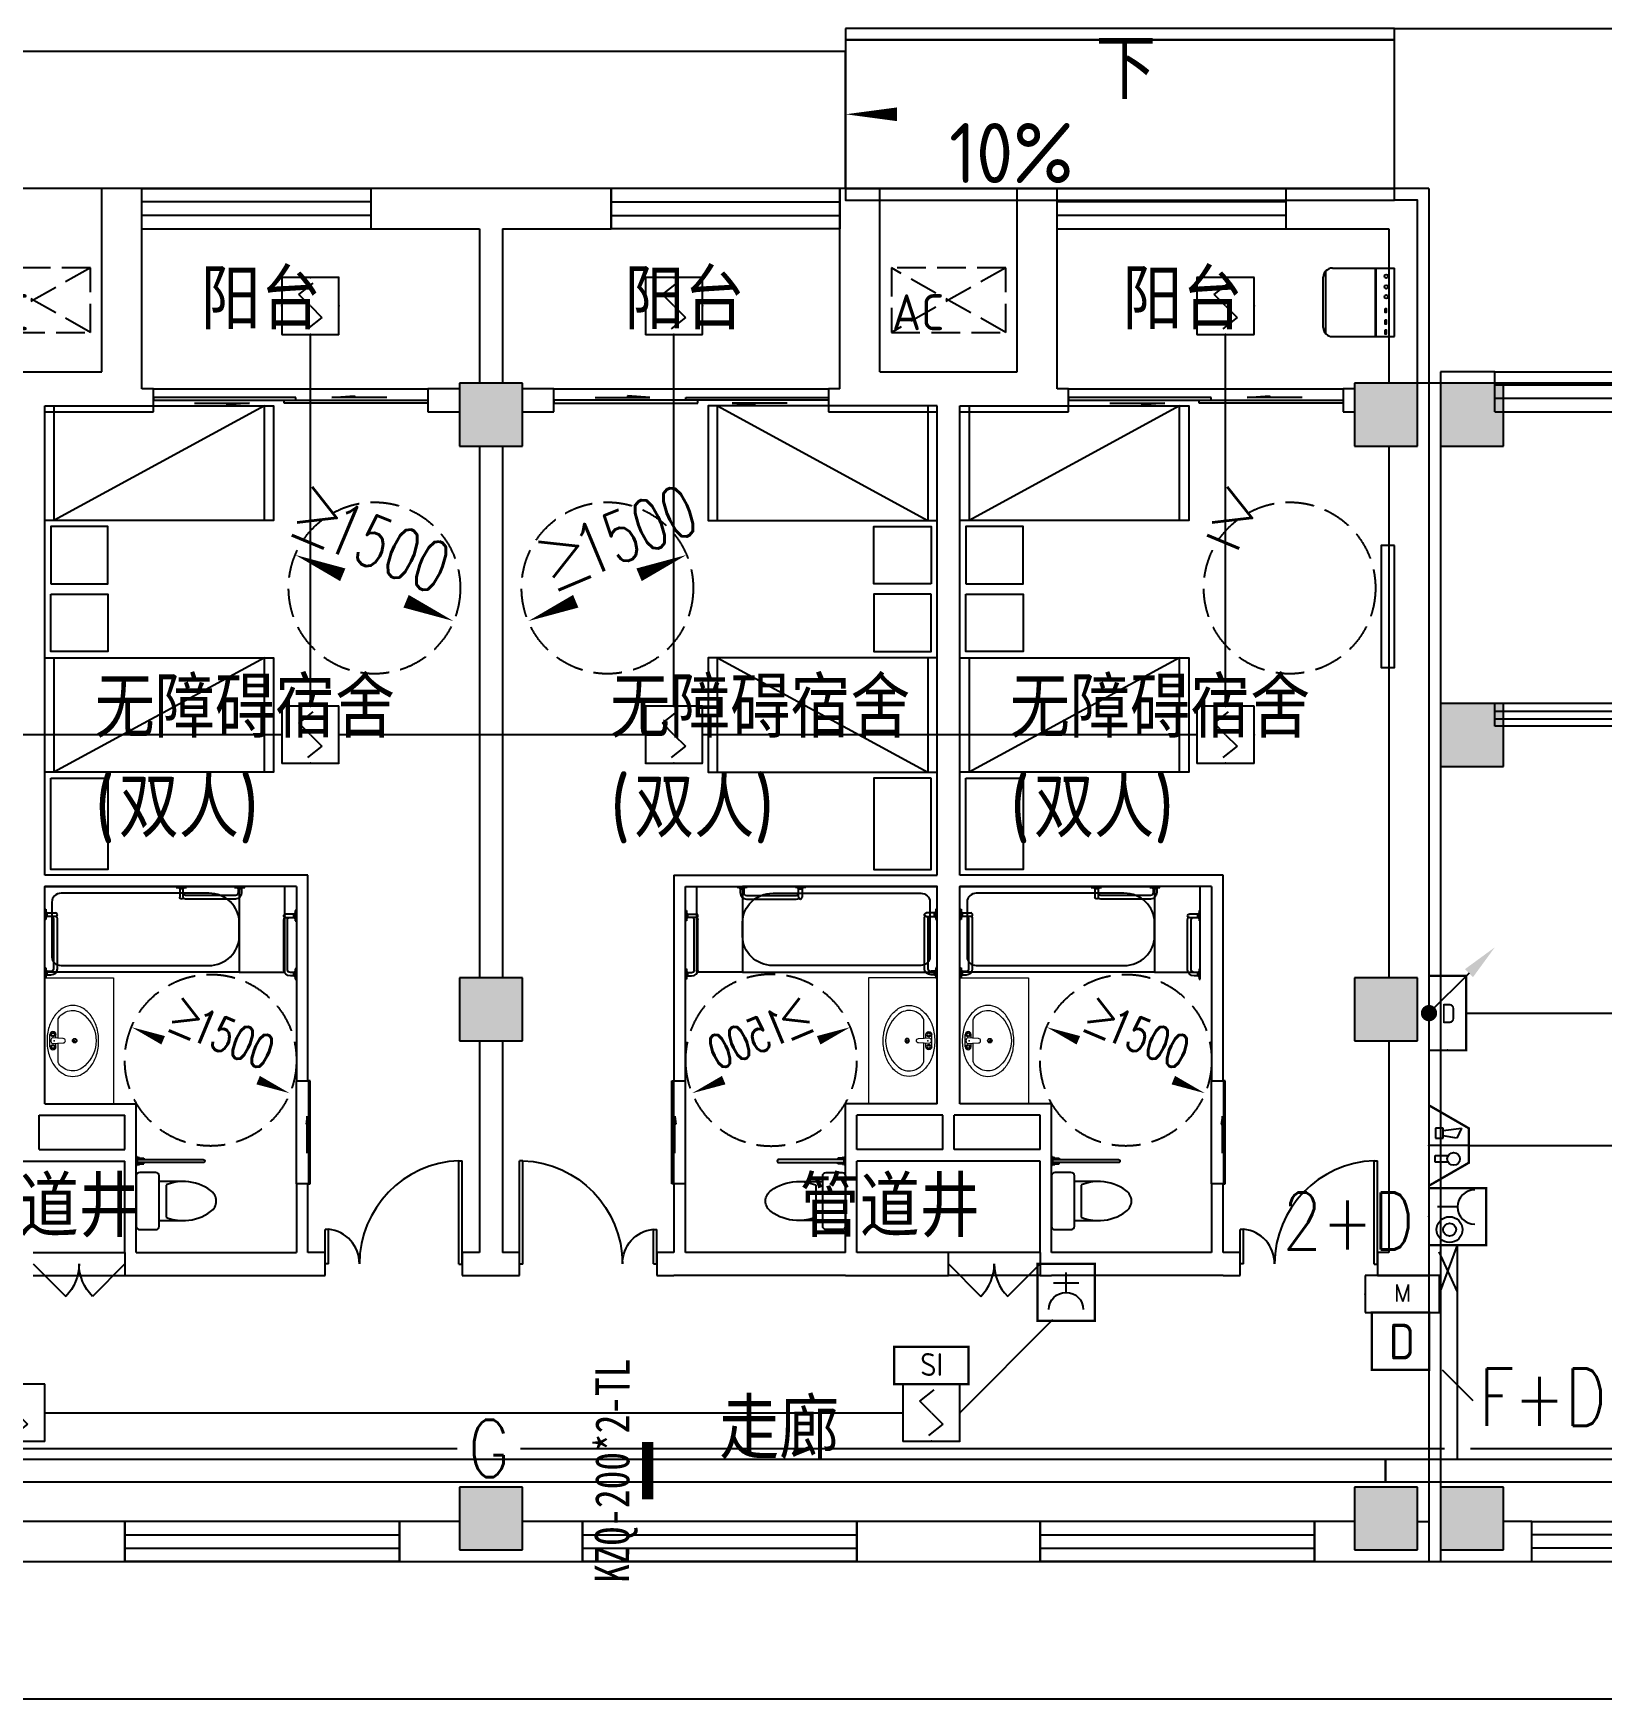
# Model space of a CAD drawing. Extents: x 1725663 to 4653551, y -550461 to 248782.
# Drawn here: x 2322443 to 2336153, y -41388 to -26830 of the extents above; entities that cross this region are included whole.
import ezdxf
from ezdxf.enums import TextEntityAlignment as Align

# ---------------------------------------------------------------- set-up
doc = ezdxf.new("R2010")
doc.units = 0
doc.header["$LTSCALE"] = 1000
doc.linetypes.add('DASH', pattern=[0.35, 0.25, -0.1])
for name, color, linetype in [('0-底图', 7, 'Continuous'), ('A-ANNO-IDEN', 3, 'Continuous'), ('A-ANNO-TXT', 7, 'Continuous'), ('A-Fixt', 81, 'Continuous'), ('CABLETRAY', 4, 'Continuous'), ('CLAYER', 7, 'Continuous'), ('COLUMN', 255, 'Continuous'), ('DIM-消防', 3, 'Continuous'), ('DIM_SYMB', 3, 'Continuous'), ('DOOR_FIRE', 4, 'Continuous'), ('E2-楼梯、坡道', 52, 'Continuous'), ('EQUIP-消防', 3, 'Continuous'), ('fur', 253, 'Continuous'), ('GROUND', 2, 'Continuous'), ('LWIRE', 4, 'Continuous'), ('PUB_HATCH', 8, 'Continuous'), ('PUB_TEXT', 7, 'Continuous'), ('WALL', 2, 'Continuous'), ('WINDOW', 4, 'Continuous'), ('WIRE-消防', 1, 'Continuous'), ('WP_F', 1, 'Continuous'), ('抗震支吊架', 2, 'Continuous'), ('洁具', 213, 'Continuous'), ('空调外机', 211, 'Continuous'), ('配景', 3, 'Continuous')]:
    doc.layers.add(name, color=color, linetype=linetype)
doc.layers.add('LVTRY', color=6, linetype='Continuous', lineweight=9)
doc.styles.add('_TCH_DIM', font='SIMPLEX', dxfattribs={"width": 0.8, "height": 5, "bigfont": 'HZTXT'})
doc.styles.add('_TEL_ATTDEF', font='gbenor', dxfattribs={"bigfont": 'gbcbig'})
doc.styles.add('_TEL_DIM', font='SIMPLEX', dxfattribs={"width": 0.8, "height": 3.5, "bigfont": 'HZTXT'})
doc.styles.add('HZ', font='rs.shx', dxfattribs={"width": 0.8, "bigfont": 'hztxt.shx'})
doc.styles.add('kzcad', font='', dxfattribs={"width": 0.8})
doc.styles.get("Standard").update_dxf_attribs({"font": 'geniso.shx', "bigfont": 'hztxt.shx'})
doc.styles.get('kzcad').set_extended_font_data('SimSun')

# ---------------------------------------------------------------- blocks, each defined once
blk = doc.blocks.new('$Equip$00002649')
for p, q in [((-0.5, 0.5), (-0.5, -0.5)), ((0.5, 0.5), (-0.5, 0.5)), ((-0.2, 0.2), (0.05, 0.4)), ((0.5, -0.5), (0.5, 0.5)), ((0, 0), (-0.2, 0.2)), ((0, 0), (0.2, -0.2)), ((0.2, -0.2), (-0.05, -0.4)), ((-0.5, -0.5), (0.5, -0.5))]:
    blk.add_line(p, q)
at = {"const_width": 0.02}
blk.add_lwpolyline([(-0.5, 0.5), (0.5, 0.5), (0.5, -0.5), (-0.5, -0.5), (-0.5, 0.5), (0.5, 0.5)], dxfattribs=at)
for p in [(0, 0.5), (-0.5, 0), (0.5, 0), (0, -0.5)]:
    blk.add_point(p)
at = {"color": 7, "flags": 1}
for tag, height, p in [('A', 0.00002, (0, 0)), ('B', 0.4, (0.762, -0.208))]:
    blk.add_attdef(tag, text='', height=height, dxfattribs=at).set_placement(p, align=Align.MIDDLE_CENTER)
blk = doc.blocks.new('$equip$00002656')
for p, q in [((-0.5, 1), (-0.5, 0)), ((0.5, 1), (-0.5, 1)), ((0.5, 0), (0.5, 1)), ((-0.219, 0.331), (0.222, 0.331)), ((0, 0.5), (0, 0.15)), ((-0.5, 0), (0.5, 0))]:
    blk.add_line(p, q)
at = {"const_width": 0.04}
blk.add_lwpolyline([(-0.5, 1), (0.5, 1), (0.5, 0), (-0.5, 0), (-0.5, 1), (0.5, 1)], dxfattribs=at)
blk.add_arc((0, 0.8), 0.3, 180, 0)
for p in [(0, 1), (-0.5, 0.5), (0.5, 0.5), (0, 0)]:
    blk.add_point(p)
at = {"color": 7, "flags": 1}
for tag, height, p in [('B', 0.4, (0.762, 0.292)), ('A', 0.00002, (0, 0))]:
    blk.add_attdef(tag, text='', height=height, dxfattribs=at).set_placement(p, align=Align.MIDDLE_CENTER)
blk = doc.blocks.new('A$C29581A72')
at = {"layer": 'EQUIP-消防', "xscale": 500, "yscale": 500, "zscale": 500}
blk.add_blockref('$equip$00002656', (358, 98), dxfattribs=at)
at = {"style": 'HZ', "flags": 1}
for tag in ['WHAT', 'SPEC', 'UNIT']:
    blk.add_attdef(tag, (375, 0), '', height=0.001, dxfattribs=at)
blk = doc.blocks.new('$equip_U$00000157(WIN7-PC-dian)')
for p, q in [((-0.65, 0.65), (-0.65, 0)), ((0.65, 0.65), (-0.65, 0.65)), ((0.65, 0), (0.65, 0.65)), ((-0.65, 0), (0.65, 0))]:
    blk.add_line(p, q)
for p in [(0.041, 0.65), (-0.65, 0.325), (0.65, 0.325), (0.041, 0)]:
    blk.add_point(p)
at = {"color": 7, "style": '_TEL_DIM'}
blk.add_attdef('$TEXT$', text='', height=0.3, dxfattribs=at).set_placement((0.006, 0.343), align=Align.MIDDLE_CENTER)
at = {"color": 7, "style": '_TEL_DIM', "flags": 1}
for tag in ['A', 'REMARK']:
    blk.add_attdef(tag, text='', height=0.00002, dxfattribs=at).set_placement((0, 0), align=Align.MIDDLE_CENTER)
at = {"layer": 'EQUIP-消防', "color": 7, "style": '_TEL_DIM', "flags": 1}
blk.add_attdef('REMARK', text='', height=0.00002, dxfattribs=at).set_placement((0, 0), align=Align.MIDDLE_CENTER)
blk.add_attdef('REMARK', text='', height=0.00002, dxfattribs=at).set_placement((0, 0), align=Align.MIDDLE_CENTER)
blk = doc.blocks.new('$equip$00002755')
for p, q in [((0.5, 0.5), (-0.5, 0.5)), ((-0.5, 0.5), (-0.5, -0.5)), ((0.5, -0.5), (0.5, 0.5)), ((-0.5, -0.5), (0.5, -0.5))]:
    blk.add_line(p, q)
at = {"const_width": 0.04}
blk.add_lwpolyline([(-0.5, 0.5), (0.5, 0.5), (0.5, -0.5), (-0.5, -0.5), (-0.5, 0.5), (0.5, 0.5)], dxfattribs=at)
for p in [(0, 0.5), (-0.5, 0), (0.5, 0), (-0.027, -0.5)]:
    blk.add_point(p)
at = {"color": 7}
blk.add_attdef('$TEXT$', text='', height=0.4, dxfattribs=at).set_placement((0.026, -0.008), align=Align.MIDDLE_CENTER)
at = {"color": 7, "flags": 1}
for tag, height, p in [('A', 0.00002, (0, 0)), ('B', 0.4, (0.755, -0.254))]:
    blk.add_attdef(tag, text='', height=height, dxfattribs=at).set_placement(p, align=Align.MIDDLE_CENTER)
blk = doc.blocks.new('$equip$00002655')
for p, q in [((-0.5, 1), (-0.5, 0)), ((0.5, 1), (-0.5, 1)), ((0.5, 0), (0.5, 1)), ((-0.169, 0.5), (-0.169, 0.15)), ((-0.5, 0), (0.5, 0))]:
    blk.add_line(p, q)
at = {"const_width": 0.04}
blk.add_lwpolyline([(-0.5, 1), (0.5, 1), (0.5, 0), (-0.5, 0), (-0.5, 1), (0.5, 1)], dxfattribs=at)
for radius in [0.226, 0.113]:
    blk.add_circle((0.227, 0.36), radius)
blk.add_arc((-0.169, 0.8), 0.3, 180, 0)
for p in [(0, 1), (-0.5, 0.5), (0.5, 0.5), (0, 0)]:
    blk.add_point(p)
at = {"color": 7, "flags": 1}
for tag, height, p in [('B', 0.4, (0.762, 0.292)), ('A', 0.00002, (0, 0))]:
    blk.add_attdef(tag, text='', height=height, dxfattribs=at).set_placement(p, align=Align.MIDDLE_CENTER)
blk = doc.blocks.new('$equip$00002679')
for p, q in [((-0.3, 0.699), (-0.703, 0)), ((0.3, 0.699), (-0.3, 0.699)), ((0.3, 0.699), (-0.3, 0.699)), ((0, 0.699), (0, 0)), ((0.703, 0), (0.3, 0.699)), ((-0.264, 0.249), (-0.304, 0.569)), ((-0.304, 0.569), (-0.128, 0.489)), ((-0.128, 0.489), (-0.168, 0.249)), ((0.174, 0.11), (0.174, 0.338)), ((0.294, 0.338), (0.294, 0.11)), ((-0.703, 0), (0.703, 0)), ((-0.304, 0.249), (-0.304, 0.113)), ((-0.128, 0.249), (-0.304, 0.249)), ((-0.304, 0.113), (-0.128, 0.113)), ((-0.128, 0.113), (-0.128, 0.249)), ((0.294, 0.11), (0.174, 0.11))]:
    blk.add_line(p, q)
at = {"const_width": 0.04}
for points in [[(-0.299, 0.699), (0.301, 0.699), (0.703, 0), (-0.702, 0), (-0.299, 0.699), (0.301, 0.699)], [(-0.3, 0.699), (0.3, 0.699), (0.703, 0), (-0.703, 0), (-0.3, 0.699), (0.3, 0.699)]]:
    blk.add_lwpolyline(points, dxfattribs=at)
blk.add_circle((0.234, 0.43), 0.111)
for p in [(0, 0.699), (-0.501, 0.349), (0.502, 0.349), (0, 0)]:
    blk.add_point(p)
at = {"color": 7, "flags": 1}
for tag, height, p in [('B', 0.4, (0.961, 0.299)), ('A', 0.00002, (0, 0))]:
    blk.add_attdef(tag, text='', height=height, dxfattribs=at).set_placement(p, align=Align.MIDDLE_CENTER)
blk = doc.blocks.new('$equip$00002776')
for p, q in [((0.65, 0.65), (-0.65, 0.65)), ((-0.65, 0.65), (-0.65, 0)), ((0.65, 0), (0.65, 0.65)), ((-0.65, 0), (0.65, 0))]:
    blk.add_line(p, q)
at = {"const_width": 0.04}
blk.add_lwpolyline([(-0.65, 0.65), (-0.65, 0), (0.65, 0), (0.65, 0.65), (-0.65, 0.65), (-0.65, 0)], dxfattribs=at)
for p in [(0, 0.65), (-0.65, 0.325), (0.65, 0.325), (0, 0)]:
    blk.add_point(p)
at = {"color": 7}
blk.add_attdef('$TEXT$', text='', height=0.4, dxfattribs=at).set_placement((0.006, 0.343), align=Align.MIDDLE_CENTER)
at = {"color": 7, "flags": 1}
for tag, p in [('B', (0.905, 0.246)), ('A', (0, 0))]:
    blk.add_attdef(tag, text='', height=0.4, dxfattribs=at).set_placement(p, align=Align.MIDDLE_CENTER)
blk = doc.blocks.new('$equip$00002778')
for p, q in [((0.65, 0.65), (-0.65, 0.65)), ((-0.65, 0.65), (-0.65, 0)), ((0.65, 0), (0.65, 0.65)), ((-0.65, 0), (0.65, 0))]:
    blk.add_line(p, q)
at = {"const_width": 0.04}
blk.add_lwpolyline([(-0.65, 0.65), (-0.65, 0), (0.65, 0), (0.65, 0.65), (-0.65, 0.65), (-0.65, 0)], dxfattribs=at)
for p in [(0, 0.65), (-0.65, 0.325), (0.65, 0.325), (0, 0)]:
    blk.add_point(p)
at = {"color": 7}
blk.add_attdef('$TEXT$', text='', height=0.34, dxfattribs=at).set_placement((0.006, 0.343), align=Align.MIDDLE_CENTER)
at = {"color": 7, "flags": 1}
for tag, height, p in [('B', 0.4, (0.905, 0.246)), ('A', 0.00002, (0, 0))]:
    blk.add_attdef(tag, text='', height=height, dxfattribs=at).set_placement(p, align=Align.MIDDLE_CENTER)
blk = doc.blocks.new('$TelecSys$00000111')
blk.add_line((0.268, 0.268), (-0.268, -0.268))
at = {"color": 7, "style": '_TEL_DIM', "width": 0.8}
blk.add_attdef('N', text='', height=1, dxfattribs=at).set_placement((-0.212, 0.579), align=Align.MIDDLE)
blk = doc.blocks.new('$TelecSys$00000079')
for p, q in [((0.7, 0.7), (0, 0)), ((0.104, 0.104), (0.104, 0.104)), ((-0.104, -0.104), (-0.104, -0.104))]:
    blk.add_line(p, q)
at = {"const_width": 0.142}
blk.add_lwpolyline([(-0.071, 0, 1), (0.071, 0, 1)], format="xyb", close=True, dxfattribs=at)
blk.add_solid([(0.63, 0.77), (0.77, 0.63), (1.15, 1.15)])
at = {"width": 0.8, "flags": 9}
blk.add_attdef('A', (0, 0), '', height=0.00002, dxfattribs=at)
blk = doc.blocks.new('A$C9f263cac')
at = {"linetype": 'DASH'}
blk.add_circle((0, 0), 750, dxfattribs=at)
at = {"layer": 'DIM_SYMB'}
for points in [[(0, 0, 0, 0, 0), (-692, 289, 0, 80, 0), (-415, 174, 0, 0, 0)], [(0, 0, 0, 0, 0), (692, -289, 0, 80, 0), (415, -174, 0, 0, 0)]]:
    blk.add_lwpolyline(points, format="xyseb", dxfattribs=at)
at = {"layer": 'PUB_TEXT', "color": 7, "style": '_TCH_DIM'}
blk.add_text('≥', height=338, rotation=337.3097, dxfattribs=at).set_placement((-420, 282))
at = {"layer": 'PUB_TEXT', "color": 7, "style": '_TCH_DIM', "width": 0.705882}
blk.add_text('1500', height=297.5, rotation=337.3097, dxfattribs=at).set_placement((-193, 188))
blk = doc.blocks.new('A$C61295E98')
at = {"color": 3}
for p, q in [((544, 598), (0, 598)), ((0, 598), (0, 0)), ((161, 598), (161, 0)), ((170, 0), (170, 598)), ((603, 572), (603, 26)), ((624, 518), (624, 80)), ((544, 0), (0, 0))]:
    blk.add_line(p, q, dxfattribs=at)
for points in [[(82, 540), (75, 540), (75, 577), (82, 577)], [(82, 453), (75, 453), (75, 490), (82, 490)], [(82, 353), (75, 353), (75, 389), (82, 389)]]:
    blk.add_lwpolyline(points, close=True, dxfattribs=at)
for centre in [(74, 250), (74, 164), (74, 71)]:
    blk.add_circle(centre, 15.7, dxfattribs=at)
for centre, start, end in [((544, 518), 360, 90), ((544, 80), 270, 0)]:
    blk.add_arc(centre, 80, start, end, dxfattribs=at)
blk = doc.blocks.new('A$Cf5a72a1b')
at = {"layer": '空调外机', "linetype": 'DASH'}
for p, q in [((1000, 563), (0, 0)), ((1000, 0), (0, 563))]:
    blk.add_line(p, q, dxfattribs=at)
blk.add_lwpolyline([(1000, 563), (0, 563), (0, 0), (1000, 0)], close=True, dxfattribs=at)
at = {"layer": 'PUB_TEXT'}
blk.add_text('AC', height=315, dxfattribs=at).set_placement((5, 18))
blk = doc.blocks.new('$plan$00002936')
at = {"layer": '洁具'}
for p, q in [((-45, 0), (45, 0)), ((45, 0), (45, -10)), ((-555, 0), (-466, 0)), ((-555, -10), (-555, 0)), ((-466, -10), (-555, -10)), ((-539, -10), (-527, -22)), ((-527, -22), (-497, -22)), ((-527, -22), (-527, -53)), ((-497, -22), (-486, -10)), ((-497, -22), (-497, -53)), ((-474, -78), (-38, -78)), ((-474, -110), (-38, -110)), ((-466, 0), (-466, -10)), ((-45, -10), (-45, 0)), ((45, -10), (-45, -10)), ((-28, -10), (-17, -22)), ((-17, -22), (13, -22)), ((-17, -94), (-17, -22)), ((-2, -110), (-2, -110)), ((13, -22), (24, -10)), ((13, -22), (13, -94))]:
    blk.add_line(p, q, dxfattribs=at)
for centre, major_axis, start_param, end_param in [((-474, -53), (0, 57.3), 1.570798, 3.141592), ((-474, -53), (0, 25.2), 1.570801, 3.141589), ((-38, -53), (0, 25.2), 3.141577, 4.303054), ((-38, -53), (0, 57.3), 3.141596, 3.619177), ((-2, -94), (0, 16), 1.570785, 3.141583), ((-2, -94), (0, 16), 3.141592, 4.71239)]:
    blk.add_ellipse(centre, major_axis=major_axis, ratio=0.931835, start_param=start_param, end_param=end_param, dxfattribs=at)
blk = doc.blocks.new('$WINLIB2D$00000001')
at = {"color": 0}
for points in [[(-0.5, 0.5), (-0.5, -0.5)], [(-0.5, 0.5), (0.5, 0.5)], [(0.5, -0.5), (0.5, 0.5)], [(0.5, 0.1667), (-0.5, 0.1667)], [(0.5, -0.1667), (-0.5, -0.1667)], [(-0.5, -0.5), (0.5, -0.5)]]:
    blk.add_lwpolyline(points, dxfattribs=at)
blk = doc.blocks.new('$DorLib2D$00000225')
at = {"color": 0}
for p, q in [((0.475, -0.001), (0.475, 0.752)), ((0.475, 0.752), (0.5, 0.752)), ((0.5, -0.001), (0.5, 0.752)), ((-0.5, 0), (-0.5, 0.252)), ((-0.475, 0.252), (-0.5, 0.252)), ((-0.475, 0), (-0.475, 0.252)), ((-0.475, 0), (-0.5, 0)), ((0.475, -0.001), (0.5, -0.001))]:
    blk.add_line(p, q, dxfattribs=at)
for centre, radius, start, end in [((0.505, -0.002), 0.755, 92.2493, 179.7238), ((-0.501, 0.003), 0.251, 359.7899, 84.0974)]:
    blk.add_arc(centre, radius, start, end, dxfattribs=at)
blk = doc.blocks.new('$DorLib2D$00000116')
at = {"color": 0}
for p, q in [((-0.5, 0), (-0.146, 0.354)), ((0.5, 0), (0.146, 0.354))]:
    blk.add_line(p, q, dxfattribs=at)
for centre, start, end in [((-0.5, 0), 0, 45), ((0.5, 0), 135, 180)]:
    blk.add_arc(centre, 0.5, start, end, dxfattribs=at)
blk = doc.blocks.new('$lvtry$00000196')
at = {"color": 0}
for points in [[(219, -385, 0.106486), (289, -308, 0.130324), (310, -225, 0.130324), (289, -143, 0.106486), (219, -66, 0.084172), (123, -18, 0.073176), (0, 0, 0.073176), (-123, -18, 0.084172), (-219, -66, 0.106486), (-289, -143, 0.130324), (-310, -225, 0.130324), (-289, -308, 0.106486), (-219, -385, 0.084172), (-123, -433, 0.073176), (0, -451, 0.073176), (123, -433, 0.084172)], [(-22, -44), (-17, -142, 1), (21, -142), (26, -44, 0.493794)]]:
    blk.add_lwpolyline(points, format="xyb", close=True, dxfattribs=at)
for points in [[(-218, -329, -0.467303), (-199, -103, -0.154885), (-179, -96), (-17, -96, -0.154885)], [(21, -96), (183, -96, -0.154885), (203, -103, -0.467303), (222, -329, -0.210278), (2, -430, -0.210278), (-218, -329, -0.467303)]]:
    blk.add_lwpolyline(points, format="xyb", dxfattribs=at)
for points in [[(-52, -25), (56, -25)], [(-52, -78), (-20, -78)], [(24, -78), (56, -78)]]:
    blk.add_lwpolyline(points, dxfattribs=at)
for centre, radius in [((-52, -52), 19.4), ((-52, -52), 12.6), ((56, -52), 19.4), ((56, -52), 12.6), ((2, -241), 19.7), ((2, -241), 14.7)]:
    blk.add_circle(centre, radius, dxfattribs=at)
for centre, start, end in [((-52, -52), 90, 270), ((56, -52), 270, 90)]:
    blk.add_arc(centre, 26.5, start, end, dxfattribs=at)
for p in [(2, -62), (2, -241)]:
    blk.add_point(p, dxfattribs=at)
blk = doc.blocks.new('$plan$00002967')
at = {"layer": '洁具'}
for p, q in [((59, -136), (59, -614)), ((1349, -60), (134, -60)), ((1600, -435), (1600, -315)), ((134, -690), (1349, -690))]:
    blk.add_line(p, q, dxfattribs=at)
blk.add_lwpolyline([(0, -750), (0, 0), (1600, 0), (1600, -750)], close=True, dxfattribs=at)
for centre, major_axis, start_param, end_param in [((134, -136), (0, 76.7), 0, 1.570796), ((1349, -315), (0, 256), -1.570796, 0), ((201, -375), (0, 42.6), 1.570796326795708, 7.853981633975295), ((1349, -435), (0, 256), 3.141593, 4.712389), ((134, -614), (0, 76.7), 1.570796, 3.141593)]:
    blk.add_ellipse(centre, major_axis=major_axis, ratio=0.98237, start_param=start_param, end_param=end_param, dxfattribs=at)
blk = doc.blocks.new('$plan$00002937')
at = {"layer": '洁具'}
for p, q in [((-12, 13), (-585, 13)), ((-67, 25), (-67, 16)), ((-8, 25), (-67, 25)), ((-67, 16), (-8, 16)), ((-28, 31), (-28, 25)), ((-20, 31), (-28, 31)), ((-28, 25), (-20, 25)), ((-20, 25), (-20, 31)), ((-12, -13), (-12, 13)), ((-8, 40), (-8, -40)), ((0, 40), (-8, 40)), ((-8, 16), (-8, 25)), ((0, -40), (0, 40)), ((-585, -13), (-12, -13)), ((-67, -25), (-67, -16)), ((-67, -16), (-8, -16)), ((-8, -25), (-67, -25)), ((-28, -31), (-28, -25)), ((-28, -25), (-20, -25)), ((-20, -31), (-28, -31)), ((-20, -25), (-20, -31)), ((-8, -16), (-8, -25)), ((-8, -40), (0, -40))]:
    blk.add_line(p, q, dxfattribs=at)
blk.add_ellipse((-585, 0), major_axis=(0, -13.3), ratio=0.97507, start_param=3.141592, end_param=6.283185, dxfattribs=at)
blk = doc.blocks.new('$plan$00002826')
at = {"layer": '洁具'}
blk.add_line((-200, 170), (-200, -170), dxfattribs=at)
at = {"layer": '洁具', "color": 7}
blk.add_line((-260, -140), (-260, 140), dxfattribs=at)
at = {"layer": '洁具'}
blk.add_lwpolyline([(-650, 92, 0.537872), (-650, -92, 0.149947), (-430, -170), (-200, -170), (-200, -220, 0.414214), (-170, -250), (-30, -250, 0.414214), (0, -220), (0, 220, 0.414214), (-30, 250), (-170, 250, 0.414214), (-200, 220), (-200, 170), (-430, 170, 0.149947)], format="xyb", close=True, dxfattribs=at)
at = {"layer": '洁具', "color": 7}
for centre, start, end in [((-413, -227), 67.4505, 91.4725), ((-413, 227), 268.6339, 292.5495)]:
    blk.add_arc(centre, 398, start, end, dxfattribs=at)
blk = doc.blocks.new('$DorLib2D$00000129')
at = {"color": 0, "linetype": 'Continuous'}
for p, q in [((-0.5, 0.545), (-0.5, 0.687)), ((-0.5, 0.687), (0.5, 0.687)), ((0.5, 0.687), (0.5, 0.545)), ((0.5, 0.545), (-0.5, 0.545)), ((-0.5, 0.5), (-0.5, 0.545)), ((0.5, 0.5), (0.5, 0.545)), ((-0.2, 0.437), (0.158, 0.437)), ((0.08, 0.341), (0.08, 0.437)), ((0.158, 0.437), (0.08, 0.341))]:
    blk.add_line(p, q, dxfattribs=at)
blk = doc.blocks.new('$plan$00002356')
at = {"layer": 'fur'}
for p, q in [((0, -1920), (1000, -80)), ((0, -80), (1000, -80)), ((1000, -1920), (0, -1920))]:
    blk.add_line(p, q, dxfattribs=at)
blk.add_lwpolyline([(0, 0), (0, -2000), (1000, -2000), (1000, 0)], close=True, dxfattribs=at)
blk = doc.blocks.new('$DorLib2D$00000131')
at = {"color": 0, "linetype": 'Continuous'}
for p, q in [((0.15, 0.125), (0.2319, 0.1973)), ((0.2319, 0.1973), (0.2319, 0.125)), ((-0.5, 0.125), (-0.5, 0)), ((0.0192, 0.125), (-0.5, 0.125)), ((0.0192, 0), (0.0192, 0.125)), ((0.35, 0.125), (0.15, 0.125)), ((-0.5, 0), (0.0192, 0)), ((-0.024, 0), (0.5, 0)), ((-0.024, -0.125), (-0.024, 0)), ((0.5, 0), (0.5, -0.125)), ((-0.35, -0.125), (-0.15, -0.125)), ((-0.2319, -0.1973), (-0.2319, -0.125)), ((-0.15, -0.125), (-0.2319, -0.1973)), ((0.5, -0.125), (-0.024, -0.125))]:
    blk.add_line(p, q, dxfattribs=at)
blk = doc.blocks.new('ghj')
at = {"layer": 'PUB_HATCH'}
for points in [[(1537582, 51245.3), (1537032, 51245.3), (1537032, 50695.3), (1537582, 50695.3)], [(1545407, 51245.3), (1544857, 51245.3), (1544857, 50695.3), (1545407, 50695.3)], [(1546157, 51245.3), (1545607, 51245.3), (1545607, 50695.3), (1546157, 50695.3)], [(1546157, 48445.3), (1545607, 48445.3), (1545607, 47895.3), (1546157, 47895.3)], [(1537582, 46045.3), (1537032, 46045.3), (1537032, 45495.3), (1537582, 45495.3)], [(1545407, 46045.3), (1544857, 46045.3), (1544857, 45495.3), (1545407, 45495.3)], [(1537582, 41595.3), (1537032, 41595.3), (1537032, 41045.3), (1537582, 41045.3)], [(1545407, 41595.3), (1544857, 41595.3), (1544857, 41045.3), (1545407, 41045.3)], [(1546157, 41595.3), (1545607, 41595.3), (1545607, 41045.3), (1546157, 41045.3)]]:
    blk.add_hatch(color=256, dxfattribs=at).paths.add_polyline_path(points)
for points in [[(1533459.7, 49491.4), (1533959.7, 49491.4), (1533959.7, 49991.4), (1533459.7, 49991.4)], [(1541154.3, 49491.4), (1540654.3, 49491.4), (1540654.3, 49991.4), (1541154.3, 49991.4)], [(1541459.7, 49491.4), (1541959.7, 49491.4), (1541959.7, 49991.4), (1541459.7, 49991.4)], [(1533459.7, 49399.1), (1533959.7, 49399.1), (1533959.7, 48899.1), (1533459.7, 48899.1)], [(1541154.3, 49399.1), (1540654.3, 49399.1), (1540654.3, 48899.1), (1541154.3, 48899.1)], [(1541459.7, 49399.1), (1541959.7, 49399.1), (1541959.7, 48899.1), (1541459.7, 48899.1)], [(1533459.7, 47792.9), (1533959.7, 47792.9), (1533959.7, 46992.9), (1533459.7, 46992.9)], [(1541154.3, 47792.9), (1540654.3, 47792.9), (1540654.3, 46992.9), (1541154.3, 46992.9)], [(1541459.7, 47792.9), (1541959.7, 47792.9), (1541959.7, 46992.9), (1541459.7, 46992.9)]]:
    blk.add_lwpolyline(points, close=True)
at = {"linetype": 'DASH'}
for centre in [(1536288.8, 49454.2), (1538325.2, 49454.2), (1544288.8, 49454.2)]:
    blk.add_circle(centre, 750, dxfattribs=at)
at = {"layer": 'A-ANNO-IDEN'}
blk.add_lwpolyline([(1545207, 53595.3, 0, 0, 0), (1540407, 53595.3, 0, 120, 0), (1540857, 53595.3, 0, 0, 0)], format="xyseb", dxfattribs=at)
at = {"layer": 'A-Fixt'}
blk.add_lwpolyline([(1545207, 49826.5), (1545090.3, 49826.5), (1545090.3, 48760), (1545207, 48760)], close=True, dxfattribs=at)
at = {"layer": 'COLUMN'}
for p, q in [((1537582, 51245.3), (1537032, 51245.3)), ((1537032, 51245.3), (1537032, 50695.3)), ((1537582, 50695.3), (1537582, 51245.3)), ((1545407, 51245.3), (1544857, 51245.3)), ((1544857, 51245.3), (1544857, 50695.3)), ((1545407, 50695.3), (1545407, 51245.3)), ((1546157, 51245.3), (1545607, 51245.3)), ((1545607, 51245.3), (1545607, 50695.3)), ((1546157, 50695.3), (1546157, 51245.3)), ((1537032, 50695.3), (1537582, 50695.3)), ((1544857, 50695.3), (1545407, 50695.3)), ((1545607, 50695.3), (1546157, 50695.3)), ((1546157, 48445.3), (1545607, 48445.3)), ((1545607, 48445.3), (1545607, 47895.3)), ((1546157, 47895.3), (1546157, 48445.3)), ((1545607, 47895.3), (1546157, 47895.3)), ((1537582, 46045.3), (1537032, 46045.3)), ((1537032, 46045.3), (1537032, 45495.3)), ((1537582, 45495.3), (1537582, 46045.3)), ((1545407, 46045.3), (1544857, 46045.3)), ((1544857, 46045.3), (1544857, 45495.3)), ((1545407, 45495.3), (1545407, 46045.3)), ((1537032, 45495.3), (1537582, 45495.3)), ((1544857, 45495.3), (1545407, 45495.3)), ((1537582, 41595.3), (1537032, 41595.3)), ((1537032, 41595.3), (1537032, 41045.3)), ((1537582, 41045.3), (1537582, 41595.3)), ((1545407, 41595.3), (1544857, 41595.3)), ((1544857, 41595.3), (1544857, 41045.3)), ((1545407, 41045.3), (1545407, 41595.3)), ((1546157, 41595.3), (1545607, 41595.3)), ((1545607, 41595.3), (1545607, 41045.3)), ((1546157, 41045.3), (1546157, 41595.3)), ((1537032, 41045.3), (1537582, 41045.3)), ((1544857, 41045.3), (1545407, 41045.3)), ((1545607, 41045.3), (1546157, 41045.3))]:
    blk.add_line(p, q, dxfattribs=at)
at = {"layer": 'DIM_SYMB'}
for points in [[(1536288.8, 49454.2, 0, 0, 0), (1535596.8, 49743.5, 0, 120, 0), (1536012, 49569.9, 0, 0, 0)], [(1538325.2, 49454.2, 0, 0, 0), (1539017.2, 49743.5, 0, 120, 0), (1538602, 49569.9, 0, 0, 0)], [(1536288.8, 49454.2, 0, 0, 0), (1536980.7, 49164.9, 0, 120, 0), (1536565.5, 49338.5, 0, 0, 0)], [(1538325.2, 49454.2, 0, 0, 0), (1537633.3, 49164.9, 0, 120, 0), (1538048.4, 49338.5, 0, 0, 0)]]:
    blk.add_lwpolyline(points, format="xyseb", dxfattribs=at)
at = {"layer": 'DOOR_FIRE'}
for p, q in [((1533307, 43645.3), (1534107, 43645.3)), ((1542107, 43645.3), (1541307, 43645.3)), ((1533307, 43445.3), (1534107, 43445.3)), ((1542107, 43445.3), (1541307, 43445.3))]:
    blk.add_line(p, q, dxfattribs=at)
at = {"layer": 'E2-楼梯、坡道'}
for points in [[(1540407, 54345.3), (1540407, 54245.3), (1545207, 54245.3), (1545207, 54345.3)], [(1545407, 51245.3), (1545407, 52845.3), (1545207, 52845.3), (1545207, 54345.3), (1556907, 54345.3), (1556907, 52845.3), (1556667, 52845.3), (1556657, 51245.3)], [(1545207, 54245.3), (1540407, 54245.3), (1540407, 52945.3), (1545207, 52945.3)], [(1540407, 52945.3), (1540407, 52845.3), (1545207, 52845.3), (1545207, 52945.3)]]:
    blk.add_lwpolyline(points, close=True, dxfattribs=at)
at = {"layer": 'fur'}
for p, q in [((1545607, 50745.3), (1545607, 41245.3)), ((1545507, 43445.3), (1545507, 41245.3))]:
    blk.add_line(p, q, dxfattribs=at)
at = {"layer": 'GROUND'}
for p, q in [((1540407, 54145.3), (1495807, 54145.3)), ((1540407, 52945.3), (1540407, 54145.3)), ((1540407, 52945.3), (1497007, 52945.3)), ((1515607, 39745.3), (1589057, 39745.3))]:
    blk.add_line(p, q, dxfattribs=at)
blk.add_lwpolyline([(1515607, 40945.3), (1589057, 40945.3)], dxfattribs=at)
at = {"layer": 'LVTRY'}
for points in [[(1533407, 44945.3), (1533407, 46045.3), (1534007, 46045.3), (1534007, 44945.3)], [(1541207, 44945.3), (1541207, 46045.3), (1540607, 46045.3), (1540607, 44945.3)], [(1541407, 44945.3), (1541407, 46045.3), (1542007, 46045.3), (1542007, 44945.3)]]:
    blk.add_lwpolyline(points, close=True, dxfattribs=at)
at = {"layer": 'WALL'}
for p, q in [((1534257, 52945.3), (1533907, 52945.3)), ((1533907, 51345.3), (1533907, 52945.3)), ((1534257, 52595.3), (1534257, 52945.3)), ((1537307, 52945.3), (1536257, 52945.3)), ((1536257, 52945.3), (1536257, 52595.3)), ((1538357, 52945.3), (1537307, 52945.3)), ((1538357, 52595.3), (1538357, 52945.3)), ((1540707, 52945.3), (1540357, 52945.3)), ((1540357, 52945.3), (1540357, 52595.3)), ((1540707, 51345.3), (1540707, 52945.3)), ((1542257, 52945.3), (1541907, 52945.3)), ((1541907, 51345.3), (1541907, 52945.3)), ((1542257, 52595.3), (1542257, 52945.3)), ((1545507, 52945.3), (1544257, 52945.3)), ((1544257, 52945.3), (1544257, 52595.3)), ((1545507, 52945.3), (1545507, 51145.3)), ((1534257, 51195.3), (1534257, 52595.3)), ((1536257, 52595.3), (1537207, 52595.3)), ((1537207, 52595.3), (1537207, 51245.3)), ((1537407, 52595.3), (1538357, 52595.3)), ((1537407, 52595.3), (1537407, 51245.3)), ((1540357, 51195.3), (1540357, 52595.3)), ((1542257, 51195.3), (1542257, 52595.3)), ((1544257, 52595.3), (1545157, 52595.3)), ((1545157, 52595.3), (1545157, 51245.3)), ((1532707, 51345.3), (1533307, 51345.3)), ((1533307, 51345.3), (1533907, 51345.3)), ((1540707, 51345.3), (1541307, 51345.3)), ((1541307, 51345.3), (1541907, 51345.3)), ((1546082, 51345.3), (1545607, 51345.3)), ((1545607, 51345.3), (1545607, 51245.3)), ((1546082, 51245.3), (1546082, 51345.3)), ((1534357, 51195.3), (1534257, 51195.3)), ((1534357, 50995.3), (1534357, 51195.3)), ((1537032, 51195.3), (1536757, 51195.3)), ((1536757, 51195.3), (1536757, 50995.3)), ((1537857, 51195.3), (1537582, 51195.3)), ((1537857, 50995.3), (1537857, 51195.3)), ((1540357, 51195.3), (1540257, 51195.3)), ((1540257, 51195.3), (1540257, 50995.3)), ((1542357, 51195.3), (1542257, 51195.3)), ((1542357, 50995.3), (1542357, 51195.3)), ((1544857, 51195.3), (1544757, 51195.3)), ((1544757, 51195.3), (1544757, 50995.3)), ((1545507, 51145.3), (1545507, 45770.3)), ((1533407, 50995.3), (1534007, 50995.3)), ((1533407, 46945.3), (1533407, 50995.3)), ((1534007, 50995.3), (1534357, 50995.3)), ((1536757, 50995.3), (1537032, 50995.3)), ((1537582, 50995.3), (1537857, 50995.3)), ((1540257, 50995.3), (1540607, 50995.3)), ((1540607, 50995.3), (1541207, 50995.3)), ((1541207, 46945.3), (1541207, 50995.3)), ((1541407, 46945.3), (1541407, 50995.3)), ((1541407, 50995.3), (1542007, 50995.3)), ((1542007, 50995.3), (1542357, 50995.3)), ((1544757, 50995.3), (1544857, 50995.3)), ((1537207, 50695.3), (1537207, 46045.3)), ((1537407, 50695.3), (1537407, 46045.3)), ((1545157, 50695.3), (1545157, 46045.3)), ((1535707, 46945.3), (1533407, 46945.3)), ((1535707, 45145.3), (1535707, 46945.3)), ((1538907, 46945.3), (1541207, 46945.3)), ((1538907, 46945.3), (1538907, 45145.3)), ((1543707, 46945.3), (1541407, 46945.3)), ((1543707, 45145.3), (1543707, 46945.3)), ((1535607, 46845.3), (1533407, 46845.3)), ((1533407, 44945.3), (1533407, 46845.3)), ((1535607, 46845.3), (1535607, 45145.3)), ((1539007, 46845.3), (1541207, 46845.3)), ((1539007, 45145.3), (1539007, 46845.3)), ((1541207, 44945.3), (1541207, 46845.3)), ((1541407, 44945.3), (1541407, 46845.3)), ((1543607, 46845.3), (1541407, 46845.3)), ((1543607, 46845.3), (1543607, 45145.3)), ((1545507, 45770.3), (1545507, 43445.3)), ((1537207, 45495.3), (1537207, 43645.3)), ((1537407, 45495.3), (1537407, 43645.3)), ((1545157, 45495.3), (1545157, 43645.3)), ((1535607, 45145.3), (1535707, 45145.3)), ((1538907, 45145.3), (1539007, 45145.3)), ((1543607, 45145.3), (1543707, 45145.3)), ((1533357, 44845.3), (1534107, 44845.3)), ((1533357, 44545.3), (1533357, 44845.3)), ((1533407, 44945.3), (1534207, 44945.3)), ((1534107, 44545.3), (1534107, 44845.3)), ((1534207, 44445.3), (1534207, 44945.3)), ((1541207, 44945.3), (1540407, 44945.3)), ((1540407, 44445.3), (1540407, 44945.3)), ((1541257, 44845.3), (1540507, 44845.3)), ((1540507, 44545.3), (1540507, 44845.3)), ((1541257, 44545.3), (1541257, 44845.3)), ((1542107, 44845.3), (1541357, 44845.3)), ((1541357, 44545.3), (1541357, 44845.3)), ((1542207, 44945.3), (1541407, 44945.3)), ((1542107, 44545.3), (1542107, 44845.3)), ((1542207, 44445.3), (1542207, 44945.3)), ((1532507, 44445.3), (1533307, 44445.3)), ((1533307, 44445.3), (1534107, 44445.3)), ((1533357, 44545.3), (1534107, 44545.3)), ((1534107, 43645.3), (1534107, 44445.3)), ((1534207, 43645.3), (1534207, 44445.3)), ((1540407, 43645.3), (1540407, 44445.3)), ((1541257, 44545.3), (1540507, 44545.3)), ((1541307, 44445.3), (1540507, 44445.3)), ((1540507, 43645.3), (1540507, 44445.3)), ((1542107, 44445.3), (1541307, 44445.3)), ((1542107, 44545.3), (1541357, 44545.3)), ((1542107, 43645.3), (1542107, 44445.3)), ((1542207, 43645.3), (1542207, 44445.3)), ((1535707, 44245.3), (1535607, 44245.3)), ((1535607, 44245.3), (1535607, 43645.3)), ((1535707, 43645.3), (1535707, 44245.3)), ((1539007, 44245.3), (1538907, 44245.3)), ((1538907, 44245.3), (1538907, 43645.3)), ((1539007, 43645.3), (1539007, 44245.3)), ((1543707, 44245.3), (1543607, 44245.3)), ((1543607, 44245.3), (1543607, 43645.3)), ((1543707, 43645.3), (1543707, 44245.3)), ((1534107, 43645.3), (1534107, 43445.3)), ((1534207, 43645.3), (1535607, 43645.3)), ((1535857, 43645.3), (1535707, 43645.3)), ((1535857, 43445.3), (1535857, 43645.3)), ((1537207, 43645.3), (1537057, 43645.3)), ((1537057, 43645.3), (1537057, 43445.3)), ((1537557, 43645.3), (1537407, 43645.3)), ((1537557, 43445.3), (1537557, 43645.3)), ((1538907, 43645.3), (1538757, 43645.3)), ((1538757, 43645.3), (1538757, 43445.3)), ((1540407, 43645.3), (1539007, 43645.3)), ((1541307, 43645.3), (1540507, 43645.3)), ((1541307, 43445.3), (1541307, 43645.3)), ((1542107, 43645.3), (1542107, 43445.3)), ((1543607, 43645.3), (1542207, 43645.3)), ((1543857, 43645.3), (1543707, 43645.3)), ((1543857, 43445.3), (1543857, 43645.3)), ((1545157, 43645.3), (1545057, 43645.3)), ((1545057, 43645.3), (1545057, 43445.3)), ((1534107, 43445.3), (1534207, 43445.3)), ((1534207, 43445.3), (1535707, 43445.3)), ((1535707, 43445.3), (1535857, 43445.3)), ((1537057, 43445.3), (1537307, 43445.3)), ((1537307, 43445.3), (1537557, 43445.3)), ((1538757, 43445.3), (1538907, 43445.3)), ((1540407, 43445.3), (1538907, 43445.3)), ((1540407, 43445.3), (1541307, 43445.3)), ((1542107, 43445.3), (1542207, 43445.3)), ((1543707, 43445.3), (1542207, 43445.3)), ((1543707, 43445.3), (1543857, 43445.3)), ((1545057, 43445.3), (1545507, 43445.3)), ((1534107, 41295.3), (1532507, 41295.3)), ((1534107, 40945.3), (1534107, 41295.3)), ((1537032, 41295.3), (1536507, 41295.3)), ((1536507, 41295.3), (1536507, 40945.3)), ((1538107, 41295.3), (1537582, 41295.3)), ((1538107, 40945.3), (1538107, 41295.3)), ((1542107, 41295.3), (1540507, 41295.3)), ((1540507, 41295.3), (1540507, 40945.3)), ((1542107, 40945.3), (1542107, 41295.3)), ((1544857, 41295.3), (1544507, 41295.3)), ((1544507, 41295.3), (1544507, 40945.3)), ((1545407, 41295.3), (1545507, 41295.3)), ((1545507, 41295.3), (1545507, 40945.3)), ((1546407, 41295.3), (1546157, 41295.3)), ((1546407, 40945.3), (1546407, 41295.3)), ((1532507, 40945.3), (1534107, 40945.3)), ((1536507, 40945.3), (1537307, 40945.3)), ((1537307, 40945.3), (1538107, 40945.3)), ((1540507, 40945.3), (1542107, 40945.3)), ((1544507, 40945.3), (1545132, 40945.3)), ((1545132, 40945.3), (1545507, 40945.3)), ((1545607, 41045.3), (1545607, 40945.3)), ((1545607, 40945.3), (1546407, 40945.3))]:
    blk.add_line(p, q, dxfattribs=at)
at = {"layer": 'WINDOW'}
for p, q in [((1534357, 51195.3), (1536757, 51195.3)), ((1537857, 51195.3), (1540257, 51195.3)), ((1542357, 51195.3), (1544757, 51195.3)), ((1535607, 44245.3), (1535607, 45145.3)), ((1539007, 44245.3), (1539007, 45145.3)), ((1543607, 44245.3), (1543607, 45145.3))]:
    blk.add_line(p, q, dxfattribs=at)
at = {"layer": '洁具'}
for points in [[(1535107, 46095.3), (1535507, 46095.3), (1535507, 46845.3), (1535107, 46845.3)], [(1539507, 46095.3), (1539107, 46095.3), (1539107, 46845.3), (1539507, 46845.3)], [(1543107, 46095.3), (1543507, 46095.3), (1543507, 46845.3), (1543107, 46845.3)]]:
    blk.add_lwpolyline(points, close=True, dxfattribs=at)
for name, p in [('A$Cf5a72a1b', (1532807.5, 51689.1)), ('A$Cf5a72a1b', (1540807.5, 51689.1)), ('$plan$00002936', (1540014, 46845.3)), ('A$C9f263cac', (1534857, 45326.6)), ('A$C9f263cac', (1542857, 45326.6)), ('$plan$00002937', (1540407, 44445.3))]:
    blk.add_blockref(name, p)
at = {"yscale": -1}
for name, p, rotation in [('$plan$00002356', (1533407, 51045.3), 270), ('$plan$00002356', (1541407, 51045.3), 270), ('$plan$00002356', (1533407, 48845.3), 270), ('$plan$00002356', (1541407, 48845.3), 270), ('$plan$00002936', (1534600, 46845.3), 180), ('$plan$00002936', (1542600, 46845.3), 180), ('$plan$00002936', (1535607, 46590.7), 90), ('$plan$00002936', (1541207, 46600.5), 90), ('$plan$00002936', (1543507, 46590.7), 90), ('$plan$00002937', (1534207, 44445.3), 179.9999999999999), ('$plan$00002937', (1542207, 44445.3), 179.9999999999999)]:
    blk.add_blockref(name, p, dxfattribs=dict(at, rotation=rotation))
for name, p, rotation in [('$plan$00002356', (1541207, 51045.3), 270), ('$plan$00002356', (1541207, 48845.3), 270), ('$plan$00002936', (1533407, 46600.5), 90), ('$plan$00002936', (1539007, 46590.7), 90), ('$plan$00002936', (1541407, 46600.5), 90), ('$plan$00002826', (1534207, 44095.3), 180), ('$plan$00002826', (1542207, 44095.3), 180)]:
    blk.add_blockref(name, p, dxfattribs=dict(rotation=rotation))
for name, p, xscale in [('$plan$00002967', (1533407, 46845.3), 1.062551725044816), ('$plan$00002967', (1541407, 46845.3), 1.062551725044816), ('A$C9f263cac', (1539757, 45326.6), -1)]:
    blk.add_blockref(name, p, dxfattribs=dict(xscale=xscale))
at = {"xscale": 1.062551725044816, "yscale": -1.000000000000066, "rotation": 180}
blk.add_blockref('$plan$00002967', (1541207, 46845.3), dxfattribs=at)
at = {"yscale": -1}
blk.add_blockref('$plan$00002826', (1540407, 44095.3), dxfattribs=at)
at = {"layer": 'DOOR_FIRE', "xscale": 800, "yscale": -800, "zscale": 200}
blk.add_blockref('$DorLib2D$00000116', (1533707, 43545.3), dxfattribs=at)
at = {"layer": 'DOOR_FIRE', "xscale": 800, "yscale": 800, "zscale": 200, "rotation": 180}
blk.add_blockref('$DorLib2D$00000116', (1541707, 43545.3), dxfattribs=at)
at = {"layer": 'LVTRY', "rotation": 90}
for p in [(1533427, 45495.3), (1541427, 45495.3)]:
    blk.add_blockref('$lvtry$00000196', p, dxfattribs=at)
at = {"layer": 'LVTRY', "yscale": -1, "rotation": 90}
blk.add_blockref('$lvtry$00000196', (1541187, 45495.3), dxfattribs=at)
at = {"layer": 'WINDOW'}
for name, p, xscale, yscale, zscale in [('$WINLIB2D$00000001', (1535257, 52770.3), 2000, -350, 2000), ('$WINLIB2D$00000001', (1539357, 52770.3), -2000, -350, -2000), ('$WINLIB2D$00000001', (1543257, 52770.3), 2000, -350, 2000), ('$WINLIB2D$00000001', (1546708, 51170.3), 1251.985815603296, -350, 1251.985815603296), ('$DorLib2D$00000131', (1535557, 51095.3), 2400, 200, 2400), ('$DorLib2D$00000131', (1539057, 51095.3), -2400, 200, -2400), ('$DorLib2D$00000131', (1543557, 51095.3), 2400, 200, 2400), ('$DorLib2D$00000225', (1536457, 43545.3), 1200, 1200, 1200), ('$WINLIB2D$00000001', (1547607, 41120.3), 2400, -350, 2400)]:
    blk.add_blockref(name, p, dxfattribs=dict(at, xscale=xscale, yscale=yscale, zscale=zscale))
for name, p, xscale, yscale, zscale, rotation in [('$WINLIB2D$00000001', (1546959.4, 48345.3), -1754.751773049186, 200, -1754.751773049186, 359.9999999999991), ('$DorLib2D$00000129', (1535657, 44695.3), 900, -100, 900, 90), ('$DorLib2D$00000129', (1538957, 44695.3), 900, 100, 900, 90), ('$DorLib2D$00000129', (1543657, 44695.3), 900, -100, 900, 90), ('$DorLib2D$00000225', (1538157, 43545.3), 1200, -1200, 1200, 180), ('$DorLib2D$00000225', (1544457, 43545.3), -1200, -1200, -1200, 180), ('$WINLIB2D$00000001', (1535307, 41120.3), -2400, -350, -2400, 359.9999999999807), ('$WINLIB2D$00000001', (1539307, 41120.3), -2400, -350, -2400, 359.9999999999812), ('$WINLIB2D$00000001', (1543307, 41120.3), -2400, -350, -2400, 359.9999999999812)]:
    blk.add_blockref(name, p, dxfattribs=dict(at, xscale=xscale, yscale=yscale, zscale=zscale, rotation=rotation))
at = {"layer": '配景', "color": 252, "rotation": 180}
blk.add_blockref('A$C61295E98', (1545207, 52250.4), dxfattribs=at)
at = {"layer": 'A-ANNO-TXT', "color": 7}
for s, p in [('下', (1542594.1, 53728)), ('10%', (1541312.5, 52994))]:
    blk.add_text(s, height=525, dxfattribs=at).set_placement(p)
at = {"layer": 'CLAYER'}
for p in [(1532654.7, 43782.3), (1540005.8, 43782.3)]:
    blk.add_text('管道井', height=525, dxfattribs=at).set_placement(p)
at = {"layer": 'PUB_TEXT'}
for s, p in [('阳台', (1534770.9, 51713.4)), ('阳台', (1538474.8, 51713.4)), ('阳台', (1542828.1, 51713.4)), ('无障碍宿舍', (1533844, 48145.6)), ('无障碍宿舍', (1538348.8, 48145.6)), ('无障碍宿舍', (1541844, 48145.6)), ('(', (1533844, 47273.5)), ('双人', (1534054, 47273.5)), (')', (1535104, 47273.5)), ('(', (1538348.8, 47273.5)), ('双人', (1538558.8, 47273.5)), (')', (1539608.8, 47273.5)), ('(', (1541844, 47273.5)), ('双人', (1542054, 47273.5)), (')', (1543104, 47273.5)), ('走廊', (1539303, 41840.3))]:
    blk.add_text(s, height=525, dxfattribs=at).set_placement(p)
at = {"layer": 'PUB_TEXT', "color": 7, "style": '_TCH_DIM'}
for rotation, p in [(337.3097, (1535486.5, 49950)), (337.3097, (1543486.5, 49950)), (22.6903, (1537818.7, 49402.8))]:
    blk.add_text('≥', height=506.4, rotation=rotation, dxfattribs=at).set_placement(p)
at = {"layer": 'PUB_TEXT', "color": 7, "style": '_TCH_DIM', "width": 0.705882}
for rotation, p in [(22.6903, (1538158.8, 49545)), (337.3097, (1535826.6, 49807.9))]:
    blk.add_text('1500', height=446.25, rotation=rotation, dxfattribs=at).set_placement(p)

msp = doc.modelspace()

# ---------------------------------------------------------------- linework, layer by layer
at = {"layer": 'CABLETRAY'}
for p, q in [((2295405, -39295), (2334264, -39295)), ((2295405, -39295), (2334264, -39295)), ((2334264, -39495), (2334264, -39295)), ((2334264, -39295), (2341074, -39295)), ((2334264, -39295), (2334264, -39495)), ((2334264, -39495), (2334264, -39295)), ((2334264, -39295), (2341074, -39295)), ((2334264, -39295), (2334264, -39495)), ((2334264, -39495), (2295405, -39495)), ((2334264, -39495), (2295405, -39495)), ((2341074, -39495), (2334264, -39495)), ((2341074, -39495), (2334264, -39495))]:
    msp.add_line(p, q, dxfattribs=at)
at = {"layer": 'WIRE-消防'}
for p, q in [((2324865, -32711, 4200), (2324865, -29463, 4200)), ((2328043, -32711, 4200), (2328043, -29463, 4200)), ((2332865, -32711, 4200), (2332865, -29463, 4200)), ((2324615, -32961, 4200), (2320293, -32961, 4200)), ((2327793, -32961, 4200), (2325115, -32961, 4200)), ((2332615, -32961, 4200), (2328293, -32961, 4200)), ((2334968, -35395), (2336570, -35395)), ((2334992, -36552), (2338168, -36552, 4200)), ((2334735, -37850), (2334893, -37424)), ((2334893, -39295), (2334893, -37424)), ((2330543, -38888, 4200), (2331354, -38072)), ((2322543, -38888, 4200), (2330043, -38888, 4200)), ((2320203, -39200), (2326148, -39200)), ((2326701, -39200), (2334780, -39200)), ((2335005, -39200), (2339613, -39200))]:
    msp.add_line(p, q, dxfattribs=at)
at = {"layer": '抗震支吊架', "color": 2, "const_width": 100}
msp.add_lwpolyline([(2327813, -39645), (2327813, -39145)], dxfattribs=at)

# ---------------------------------------------------------------- block references
at = {"layer": '0-底图'}
msp.add_blockref('ghj', (789136, -81133), dxfattribs=at)
at = {"layer": 'DIM-消防'}
ref = msp.add_blockref('$TelecSys$00000111', (2334808, -37653), dxfattribs=dict(at, xscale=499.9999999999999, yscale=499.9999999999999, zscale=499.9999999999999, rotation=69.63454328248224))
ref.add_attrib('N', '2+D', dxfattribs={"layer": '0', "color": 7, "height": 500, "style": '_TEL_DIM', "width": 0.8}).set_placement((2333938, -37212), align=Align.MIDDLE)
ref = msp.add_blockref('$TelecSys$00000111', (2334893, -38646), dxfattribs=dict(at, xscale=500, yscale=500, zscale=500, rotation=90))
ref.add_attrib('N', 'F+D', dxfattribs={"layer": '0', "color": 7, "height": 500, "style": '_TEL_DIM', "width": 0.8}).set_placement((2335636, -38752), align=Align.MIDDLE)
at = {"layer": 'EQUIP-消防', "xscale": 500, "yscale": 500, "zscale": 500}
for p in [(2324865, -29213, 4200), (2328043, -29213, 4200), (2332865, -29213, 4200), (2324865, -32961, 4200), (2328043, -32961, 4200), (2332865, -32961, 4200), (2322293, -38888, 4200), (2330293, -38888, 4200)]:
    msp.add_blockref('$Equip$00002649', p, dxfattribs=at)
at = {"layer": 'EQUIP-消防'}
ref = msp.add_blockref('$equip$00002778', (2334643, -35395), dxfattribs=dict(at, xscale=500, yscale=500, zscale=500, rotation=270))
ref.add_attrib('$TEXT$', 'D', dxfattribs={"layer": '0', "color": 7, "height": 170}).set_placement((2334814, -35398), align=Align.MIDDLE_CENTER)
at = {"layer": 'EQUIP-消防', "xscale": 500, "yscale": 500, "zscale": 500, "rotation": 270}
for name, p in [('$equip$00002679', (2334643, -36552)), ('$equip$00002655', (2334643, -37174))]:
    msp.add_blockref(name, p, dxfattribs=at)
at = {"layer": 'EQUIP-消防', "xscale": 500, "yscale": 500, "zscale": 500}
for name, p, values in [('$equip_U$00000157(WIN7-PC-dian)', (2334410, -38013), {'$TEXT$': 'M'}), ('$equip$00002776', (2330293, -38638, 4200), {'$TEXT$': 'SI'})]:
    msp.add_blockref(name, p, dxfattribs=at).add_auto_attribs(values)
at = {"layer": 'EQUIP-消防'}
ref = msp.add_blockref('$equip$00002755', (2334394, -38263), dxfattribs=dict(at, xscale=500, yscale=500, zscale=500))
ref.add_attrib('$TEXT$', 'D', dxfattribs={"layer": '0', "color": 7, "height": 312, "style": '_TEL_ATTDEF'}).set_placement((2334407, -38266), align=Align.MIDDLE_CENTER)
at = {"layer": 'LWIRE', "xscale": 500, "yscale": 500, "zscale": 500}
msp.add_blockref('$TelecSys$00000079', (2334643, -35395), dxfattribs=at)
at = {"layer": 'WP_F', "xscale": -1, "rotation": 180}
msp.add_blockref('A$C29581A72', (2331113, -37488), dxfattribs=at)

# ---------------------------------------------------------------- texts
at = {"layer": 'DIM-消防', "style": '_TEL_DIM', "width": 0.8}
msp.add_text('G', height=500, dxfattribs=at).set_placement((2326424, -39200), align=Align.MIDDLE_CENTER)
at = {"layer": '抗震支吊架', "color": 2, "style": 'kzcad', "width": 0.8}
msp.add_text('KZQ-200*2-TL', height=300, rotation=89.8854, dxfattribs=at).set_placement((2327653, -39395), align=Align.CENTER)

doc.saveas('drawing.dxf')
